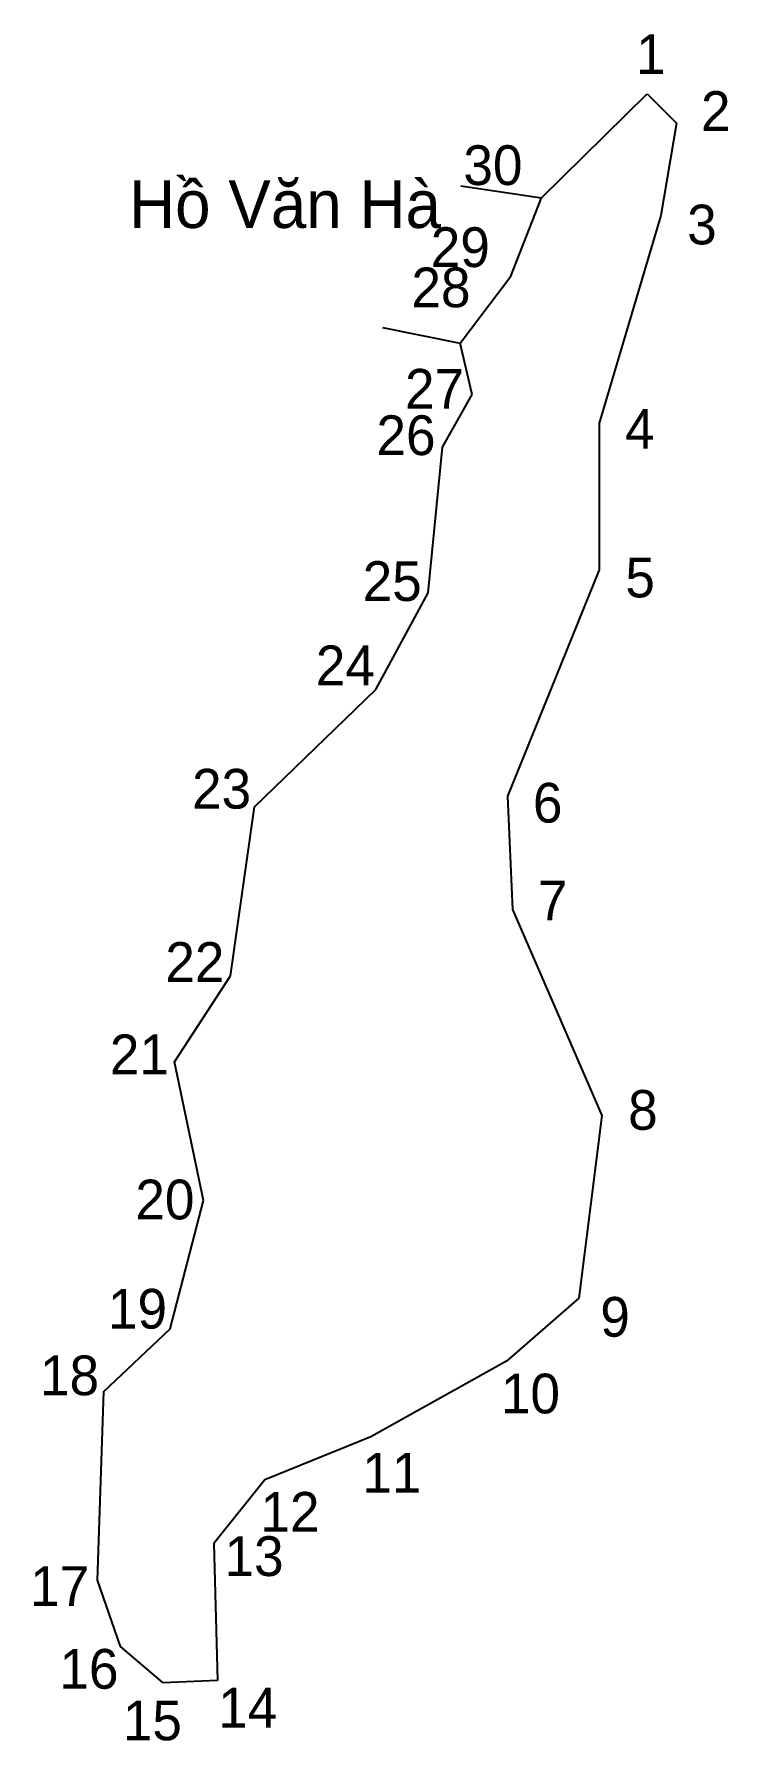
# Model space of a CAD drawing. Extents: x 553503 to 553643, y 1819552 to 1819897.
import ezdxf

# ---------------------------------------------------------------- set-up
doc = ezdxf.new("R2010")
doc.units = 0
for name, color, linetype in [('CanhThua', 7, 'Continuous'), ('RauThua', 7, 'Continuous'), ('SoHieuDinhThua', 7, 'Continuous'), ('TenChuLanCan', 7, 'Continuous')]:
    doc.layers.add(name, color=color, linetype=linetype)

msp = doc.modelspace()

# ---------------------------------------------------------------- linework, layer by layer
at = {"layer": 'CanhThua'}
for p, q in [((553605.28, 1819863.74), (553626.61, 1819884.79)), ((553626.61, 1819884.79), (553632.57, 1819878.85)), ((553632.57, 1819878.85), (553629.36, 1819860.19)), ((553599.1, 1819847.93), (553605.28, 1819863.74)), ((553629.36, 1819860.19), (553616.97, 1819818.24)), ((553588.87, 1819834.42), (553599.1, 1819847.93)), ((553591.32, 1819824.07), (553588.87, 1819834.42)), ((553585.31, 1819813.39), (553591.32, 1819824.07)), ((553616.97, 1819818.24), (553616.93, 1819788.61)), ((553582.38, 1819784), (553585.31, 1819813.39)), ((553616.93, 1819788.61), (553598.39, 1819742.94)), ((553571.83, 1819764.49), (553582.38, 1819784)), ((553547.3, 1819740.77), (553571.83, 1819764.49)), ((553598.39, 1819742.94), (553599.45, 1819720.01)), ((553542.51, 1819706.59), (553547.3, 1819740.77)), ((553599.45, 1819720.01), (553617.47, 1819678.41)), ((553531.2, 1819689.27), (553542.51, 1819706.59)), ((553537, 1819661.25), (553531.2, 1819689.27)), ((553617.47, 1819678.41), (553612.8, 1819641.53)), ((553530.31, 1819635.31), (553537, 1819661.25)), ((553612.8, 1819641.53), (553598.19, 1819628.81)), ((553516.91, 1819622.64), (553530.31, 1819635.31)), ((553598.19, 1819628.81), (553570.81, 1819613.5)), ((553515.6, 1819584.57), (553516.91, 1819622.64)), ((553570.81, 1819613.5), (553549.41, 1819604.8)), ((553549.41, 1819604.8), (553539.1, 1819591.97)), ((553539.1, 1819591.97), (553539.83, 1819564.28)), ((553520.24, 1819571.17), (553515.6, 1819584.57)), ((553528.88, 1819563.81), (553520.24, 1819571.17)), ((553539.83, 1819564.28), (553528.88, 1819563.81))]:
    msp.add_line(p, q, dxfattribs=at)
at = {"layer": 'RauThua'}
for p, q in [((553589.02, 1819866.22), (553605.28, 1819863.74)), ((553573.16, 1819837.6), (553588.87, 1819834.42))]:
    msp.add_line(p, q, dxfattribs=at)

# ---------------------------------------------------------------- texts
at = {"layer": 'SoHieuDinhThua'}
for s, height, p in [('1', 8.02, (553624.39, 1819888.8)), ('2', 8.02, (553637.5, 1819877.28)), ('30', 8.024, (553589.51, 1819866.35)), ('3', 8.02, (553634.71, 1819854.36)), ('29', 8.024, (553582.92, 1819849.79)), ('28', 8.024, (553579.02, 1819841.66)), ('27', 8.024, (553577.72, 1819821.18)), ('4', 8.02, (553622.15, 1819813.07)), ('26', 8.024, (553571.96, 1819811.8)), ('25', 8.024, (553569.17, 1819782.34)), ('5', 8.02, (553622.23, 1819783.06)), ('24', 8.024, (553559.71, 1819765.32)), ('23', 8.024, (553534.71, 1819740.4)), ('6', 8.02, (553603.56, 1819737.57)), ('7', 8.02, (553604.57, 1819717.8)), ('22', 8.024, (553529.31, 1819705.4)), ('21', 8.024, (553518.11, 1819686.75)), ('8', 8.02, (553622.79, 1819675.53)), ('20', 8.024, (553523.26, 1819657.43)), ('19', 8.024, (553517.73, 1819635.37)), ('9', 8.02, (553617.17, 1819633.74)), ('18', 8.024, (553504.01, 1819621.92)), ('10', 8.024, (553597.09, 1819618.24)), ('11', 8.024, (553569.09, 1819602.25)), ('12', 8.024, (553548.52, 1819594.35)), ('13', 8.024, (553541.27, 1819585.4)), ('17', 8.024, (553502, 1819579.36)), ('16', 8.024, (553507.92, 1819562.63)), ('14', 8.024, (553539.98, 1819554.79)), ('15', 8.024, (553520.73, 1819552.22))]:
    msp.add_text(s, height=height, dxfattribs=at).set_placement(p)
at = {"layer": 'TenChuLanCan'}
msp.add_text('Hồ Văn Hà', height=9.629, dxfattribs=at).set_placement((553521.99, 1819857.68))

doc.saveas('drawing.dxf')
